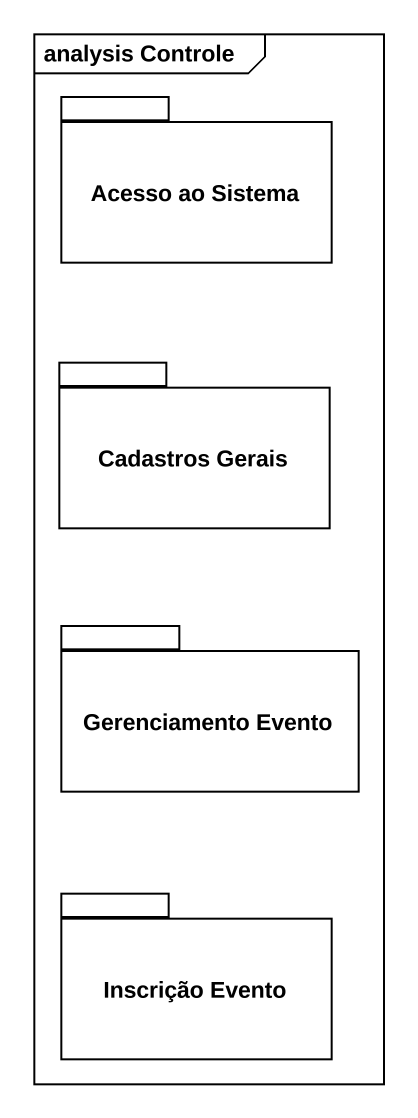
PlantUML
@startuml
mainframe analysis Controle
package "Acesso ao Sistema" as Acesso_ao_Sistema {
}
package "Cadastros Gerais" as Cadastros_Gerais {
}
package "Gerenciamento Evento" as Gerenciamento_Evento {
}
package "Inscrição Evento" as Inscrição_Evento {
}
@enduml
